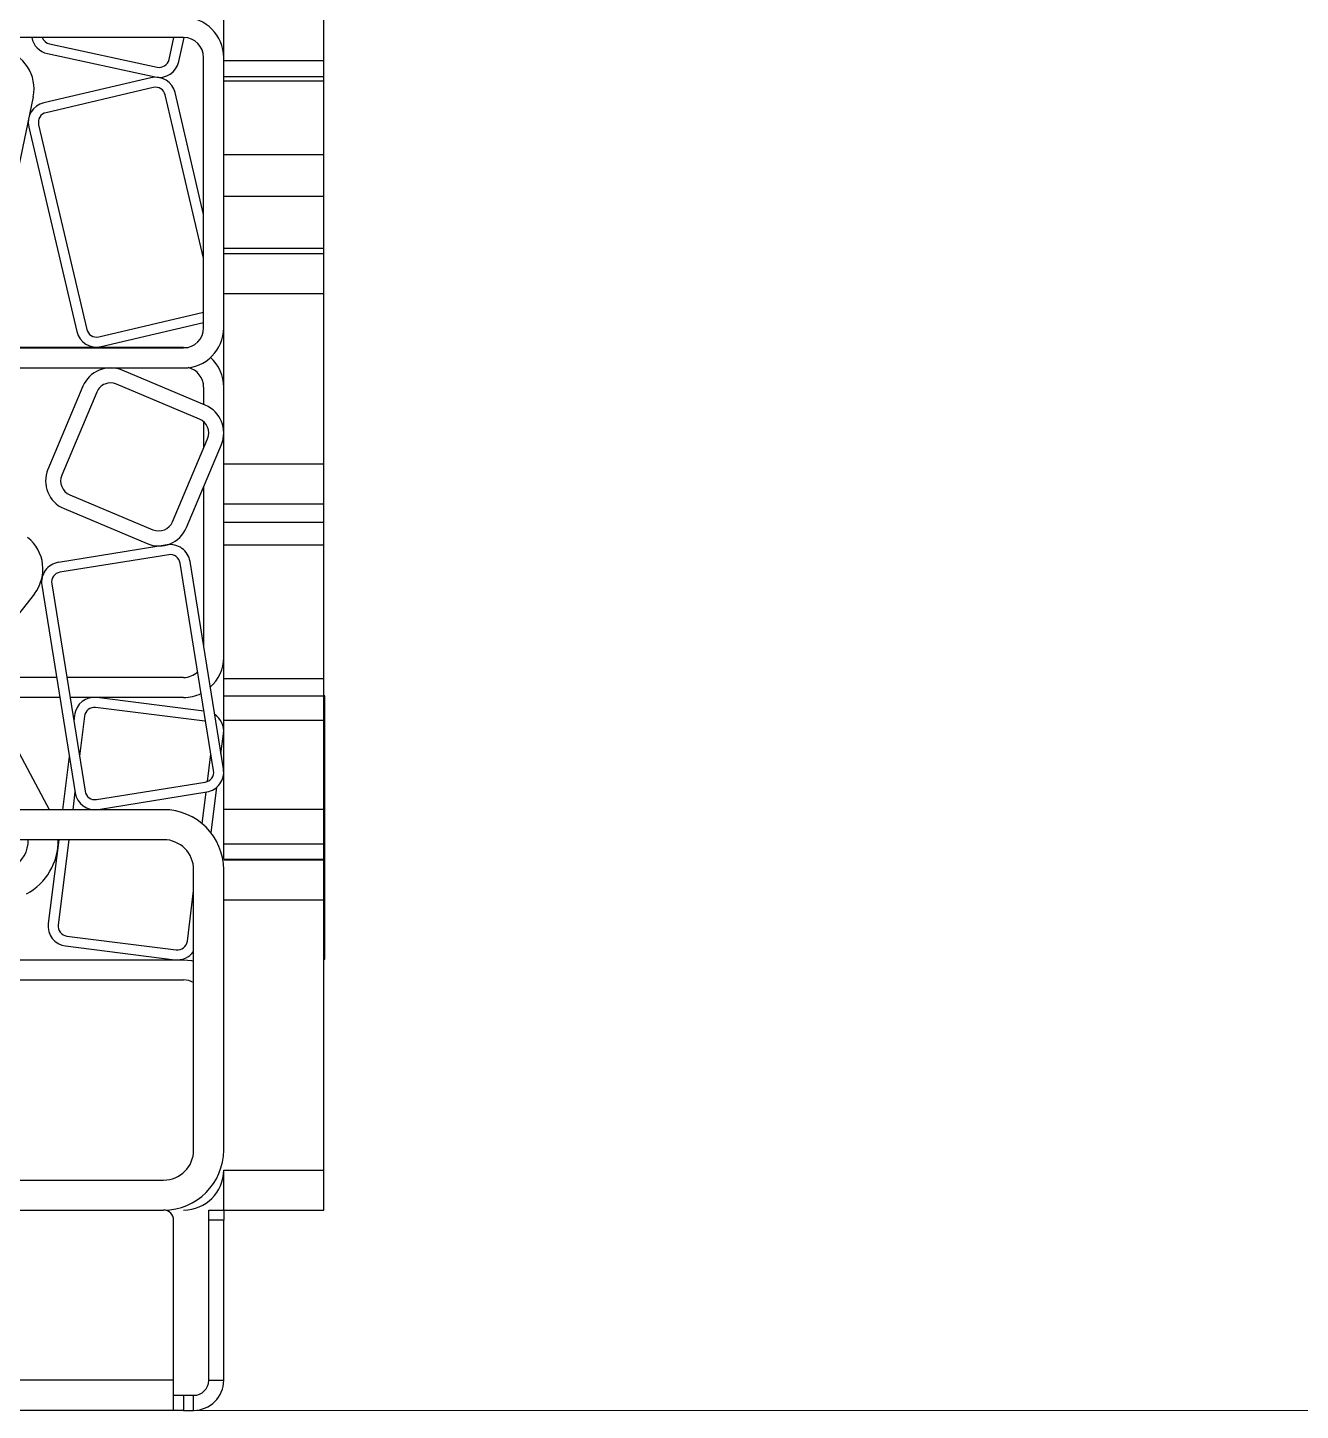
# Model space of a CAD drawing. Header units: millimetres. Extents: x 25115 to 31055, y 5999 to 10199.
# Drawn here: x 26540.2 to 26926.6, y 8713.1 to 9133 of the extents above; entities that cross this region are included whole.
import ezdxf

# ---------------------------------------------------------------- set-up
doc = ezdxf.new("R2010")
doc.units = ezdxf.units.MM
doc.header["$LTSCALE"] = 0.3
doc.layers.add('Visible', color=7, linetype='Continuous', lineweight=18)

msp = doc.modelspace()

# ---------------------------------------------------------------- linework, layer by layer
for p, q in [((26599.69, 9123.89), (26599.69, 9185.6)), ((26630.09, 9123.02), (26630.09, 9185.6)), ((26587.53, 9129.97), (26535.85, 9129.97)), ((26583.1, 9123.3), (26584.54, 9129.97)), ((26586.07, 9122.66), (26587.65, 9129.97)), ((26546.15, 9125.07), (26578.84, 9118)), ((26546.8, 9128.04), (26579.48, 9120.97)), ((26593.61, 9041.81), (26593.61, 9123.89)), ((26599.69, 9041.81), (26599.69, 9123.89)), ((26599.69, 9123.02), (26630.09, 9123.02)), ((26630.09, 9118.14), (26630.09, 9123.02)), ((26577.61, 9117.76), (26545.06, 9110.1)), ((26599.69, 9118.14), (26630.09, 9118.14)), ((26599.69, 9116.86), (26630.09, 9116.86)), ((26630.09, 9116.86), (26630.09, 9118.14)), ((26630.09, 9094.48), (26630.09, 9116.86)), ((26541.85, 9111.91), (26529.77, 9054.13)), ((26578.31, 9114.8), (26545.75, 9107.14)), ((26593.61, 9062.98), (26581.96, 9112.53)), ((26593.61, 9076.26), (26584.92, 9113.23)), ((26543.49, 9103.49), (26558.1, 9041.34)), ((26540.53, 9102.79), (26555.14, 9040.65)), ((26599.69, 9094.48), (26630.09, 9094.48)), ((26630.09, 9081.77), (26630.09, 9094.48)), ((26599.69, 9081.77), (26630.09, 9081.77)), ((26630.09, 9066.03), (26630.09, 9081.77)), ((26599.69, 9066.03), (26630.09, 9066.03)), ((26630.09, 9064.37), (26630.09, 9066.03)), ((26599.69, 9064.37), (26630.09, 9064.37)), ((26630.09, 9052.21), (26630.09, 9064.37)), ((26599.69, 9052.21), (26630.09, 9052.21)), ((26630.09, 9000.53), (26630.09, 9052.21)), ((26561.75, 9039.08), (26593.61, 9046.57)), ((26562.45, 9036.12), (26593.61, 9043.45)), ((26599.69, 9000.53), (26599.69, 9041.81)), ((26535.85, 9035.96), (26587.53, 9035.96)), ((26535.85, 9035.73), (26587.53, 9035.73)), ((26587.53, 9035.96), (26588.9, 9035.88)), ((26535.85, 9029.65), (26587.53, 9029.65)), ((26594.11, 9018.33), (26568.89, 9028.93)), ((26556.94, 9024.06), (26546.34, 8998.84)), ((26592.34, 9014.12), (26567.12, 9024.73)), ((26593.61, 9023.8), (26593.61, 9018.54)), ((26561.15, 9022.29), (26550.54, 8997.07)), ((26593.61, 9013.32), (26593.61, 9005.39)), ((26584.17, 8982.93), (26594.77, 9008.15)), ((26588.37, 8981.16), (26598.98, 9006.39)), ((26599.69, 9000.53), (26630.09, 9000.53)), ((26599.69, 8988.37), (26599.69, 9000.53)), ((26630.09, 8988.37), (26630.09, 9000.53)), ((26552.98, 8991.1), (26578.2, 8980.5)), ((26593.61, 8993.62), (26593.61, 8945.16)), ((26551.21, 8986.9), (26576.43, 8976.29)), ((26599.69, 8988.37), (26630.09, 8988.37)), ((26599.69, 8988.32), (26599.69, 8988.37)), ((26599.69, 8988.32), (26630.09, 8988.32)), ((26599.69, 8982.8), (26599.69, 8988.32)), ((26630.09, 8988.32), (26630.09, 8988.37)), ((26630.09, 8982.8), (26630.09, 8988.32)), ((26599.69, 8982.8), (26630.09, 8982.8)), ((26599.69, 8975.95), (26599.69, 8982.8)), ((26630.09, 8975.95), (26630.09, 8982.8)), ((26582.51, 8975.91), (26549.49, 8970.6)), ((26582.99, 8972.91), (26549.97, 8967.6)), ((26599.69, 8975.95), (26630.09, 8975.95)), ((26599.69, 8935.29), (26599.69, 8975.95)), ((26630.09, 8935.29), (26630.09, 8975.95)), ((26596.61, 8907.36), (26586.47, 8970.39)), ((26599.61, 8907.85), (26589.48, 8970.88)), ((26542.22, 8961.06), (26491.5, 8896.52)), ((26544.45, 8963.63), (26554.59, 8900.6)), ((26547.46, 8964.12), (26557.59, 8901.09)), ((26546.82, 8895.49), (26524.07, 8937.96)), ((26548.96, 8935.64), (26535.85, 8935.64)), ((26587.53, 8935.64), (26552.04, 8935.64)), ((26599.69, 8935.29), (26630.09, 8935.29)), ((26599.69, 8930.03), (26599.69, 8935.29)), ((26630.09, 8930.03), (26630.09, 8935.29)), ((26549.94, 8929.56), (26535.85, 8929.56)), ((26587.53, 8929.56), (26553.01, 8929.56)), ((26593.71, 8925.43), (26561.19, 8929.52)), ((26599.69, 8930.03), (26630.09, 8930.03)), ((26599.69, 8922.64), (26599.69, 8930.03)), ((26630.38, 8930.09), (26630.09, 8930.09)), ((26630.09, 8922.64), (26630.09, 8930.03)), ((26630.09, 8928.13), (26630.38, 8928.13)), ((26630.38, 8928.13), (26630.38, 8930.09)), ((26630.38, 8903.55), (26630.38, 8928.13)), ((26554.4, 8924.24), (26554.17, 8922.39)), ((26557.42, 8923.86), (26555.89, 8911.7)), ((26593.99, 8922.33), (26560.81, 8926.5)), ((26599.69, 8922.64), (26630.09, 8922.64)), ((26599.69, 8895.68), (26599.69, 8922.64)), ((26630.09, 8895.68), (26630.09, 8922.64)), ((26594.21, 8922.29), (26593.99, 8922.33)), ((26598.87, 8912.44), (26599.64, 8918.55)), ((26552.82, 8911.65), (26550.78, 8895.49)), ((26594.76, 8904.06), (26595.8, 8912.39)), ((26561.08, 8898.57), (26594.09, 8903.88)), ((26595.85, 8888.44), (26597.6, 8902.29)), ((26630.09, 8903.55), (26630.38, 8903.55)), ((26630.38, 8894.96), (26630.38, 8903.55)), ((26554.53, 8900.96), (26553.85, 8895.49)), ((26561.56, 8895.57), (26594.58, 8900.88)), ((26593.14, 8891.25), (26594.35, 8900.84)), ((26581.45, 8895.49), (26496.33, 8895.49)), ((26599.69, 8895.68), (26630.09, 8895.68)), ((26599.69, 8885.13), (26599.69, 8895.68)), ((26630.09, 8885.13), (26630.09, 8895.68)), ((26630.09, 8894.96), (26630.38, 8894.96)), ((26630.38, 8851.68), (26630.38, 8894.96)), ((26581.45, 8886.37), (26496.33, 8886.37)), ((26549.63, 8886.37), (26546.43, 8860.9)), ((26552.7, 8886.37), (26549.45, 8860.52)), ((26599.69, 8885.13), (26630.09, 8885.13)), ((26599.69, 8880.43), (26599.69, 8885.13)), ((26630.09, 8880.43), (26630.09, 8885.13)), ((26599.69, 8880.43), (26630.09, 8880.43)), ((26630.09, 8880.29), (26630.09, 8880.43)), ((26590.57, 8792.13), (26590.57, 8877.25)), ((26599.69, 8880.29), (26630.09, 8880.29)), ((26599.69, 8792.13), (26599.69, 8877.25)), ((26630.09, 8868.13), (26630.09, 8880.29)), ((26588.66, 8855.59), (26590.57, 8870.81)), ((26599.69, 8868.13), (26630.09, 8868.13)), ((26630.09, 8786.05), (26630.09, 8868.13)), ((26552.08, 8857.13), (26585.26, 8852.95)), ((26551.7, 8854.11), (26584.88, 8849.94)), ((26630.09, 8851.68), (26630.38, 8851.68)), ((26630.38, 8850.07), (26630.38, 8851.68)), ((26505.45, 8849.89), (26587.53, 8849.89)), ((26630.09, 8850.07), (26630.38, 8850.07)), ((26505.45, 8843.81), (26587.53, 8843.81)), ((26599.69, 8773.89), (26599.69, 8786.05)), ((26599.69, 8786.05), (26630.09, 8786.05)), ((26630.09, 8773.89), (26630.09, 8786.05)), ((26496.33, 8783.01), (26581.45, 8783.01)), ((26496.33, 8773.89), (26581.45, 8773.89)), ((26595.13, 8770.85), (26595.13, 8773.89)), ((26595.13, 8773.89), (26599.69, 8773.89)), ((26599.69, 8773.89), (26599.69, 8770.85)), ((26599.69, 8773.89), (26630.09, 8773.89)), ((26584.49, 8722.21), (26584.49, 8770.85)), ((26595.13, 8722.21), (26595.13, 8770.85)), ((26599.69, 8770.85), (26595.13, 8770.85)), ((26599.69, 8722.21), (26599.69, 8770.85)), ((26584.49, 8722.21), (26478.09, 8722.21)), ((26584.49, 8713.09), (26584.49, 8722.21)), ((26595.13, 8722.21), (26599.69, 8722.21)), ((26584.49, 8717.65), (26587.53, 8717.65)), ((26587.53, 8717.65), (26587.53, 8713.09)), ((26587.53, 8717.65), (26590.57, 8717.65)), ((26590.57, 8713.09), (26590.57, 8717.65)), ((26584.49, 8713.09), (26478.09, 8713.09)), ((26587.53, 8713.09), (26584.49, 8713.09)), ((26587.53, 8713.09), (26590.57, 8713.09))]:
    msp.add_line(p, q)
at = {"color": 7, "linetype": 'Continuous', "lineweight": 18, "true_color": 0xffffff}
msp.add_line((26584.49, 8713.09), (26478.09, 8713.09), dxfattribs=at)
at = {"flags": 128}
msp.add_lwpolyline([(26587.53, 8849.89), (26589.9, 8849.66), (26590.57, 8849.5)], dxfattribs=at)
for centre, radius, start, end in [((26587.53, 9123.89), 12.16, 0, 90), ((26547.44, 9131.01), 6.08, 189.8895, 257.8031), ((26547.44, 9131.01), 3.04, 200.0901, 257.8031), ((26587.53, 9123.89), 6.08, 0, 90), ((26529.95, 9114.4), 12.16, 348.1888, 78.1888), ((26580.12, 9123.95), 6.08, 257.8031, 347.8031), ((26580.12, 9123.95), 3.04, 257.8031, 347.8031), ((26579, 9111.84), 6.08, 13.2286, 103.2286), ((26579, 9111.84), 3.04, 13.2286, 103.2286), ((26546.45, 9104.19), 6.08, 103.2286, 193.2286), ((26546.45, 9104.19), 3.04, 103.2286, 193.2286), ((26561.06, 9042.04), 6.08, 193.2286, 283.2286), ((26561.06, 9042.04), 3.04, 193.2286, 283.2286), ((26587.53, 9041.81), 12.16, 270, 0), ((26587.53, 9041.81), 6.08, 270, 0), ((26587.53, 9023.8), 12.16, 0, 47.7677), ((26565.35, 9020.53), 9.12, 67.193, 157.193), ((26587.53, 9023.8), 6.08, 0, 77.0042), ((26565.35, 9020.53), 4.56, 67.193, 157.193), ((26590.57, 9009.92), 9.12, 337.193, 67.193), ((26590.57, 9009.92), 4.56, 337.193, 67.193), ((26554.74, 8995.31), 9.12, 157.193, 247.193), ((26554.74, 8995.31), 4.56, 157.193, 247.193), ((26579.97, 8984.7), 9.12, 247.193, 337.193), ((26579.97, 8984.7), 4.56, 247.193, 337.193), ((26532.65, 8968.57), 12.16, 321.8422, 51.8422), ((26583.47, 8969.91), 6.08, 9.138, 99.138), ((26583.47, 8969.91), 3.04, 9.138, 99.138), ((26550.46, 8964.6), 6.08, 99.138, 189.138), ((26550.46, 8964.6), 3.04, 99.138, 189.138), ((26587.53, 8941.72), 12.16, 311.7297, 0), ((26587.53, 8941.72), 6.08, 270, 314.3987), ((26587.53, 8941.72), 12.16, 270, 295.9151), ((26560.43, 8923.49), 6.08, 82.8275, 172.8275), ((26560.43, 8923.49), 3.04, 82.8275, 172.8275), ((26593.61, 8919.31), 6.08, 352.8275, 56.6583), ((26593.61, 8906.88), 3.04, 279.138, 9.138), ((26593.61, 8906.88), 6.08, 279.138, 9.138), ((26560.6, 8901.57), 6.08, 189.138, 279.138), ((26560.6, 8901.57), 3.04, 189.138, 279.138), ((26581.45, 8877.25), 18.24, 0, 90), ((26531.21, 8886.01), 9.12, 298.1779, 2.2384), ((26531.21, 8886.01), 18.24, 298.1779, 1.119), ((26581.45, 8877.25), 9.12, 0, 90), ((26552.46, 8860.14), 6.08, 172.8275, 262.8275), ((26552.46, 8860.14), 3.04, 172.8275, 262.8275), ((26585.64, 8855.97), 3.04, 262.8275, 352.8275), ((26585.64, 8855.97), 6.08, 262.8275, 324.194), ((26587.53, 8837.73), 6.08, 60, 90), ((26581.45, 8792.13), 18.24, 270, 0), ((26581.45, 8792.13), 9.12, 270, 0), ((26587.53, 8786.05), 12.16, 270, 0), ((26581.45, 8770.85), 3.04, 0, 90), ((26590.57, 8722.21), 9.12, 270, 0), ((26590.57, 8722.21), 4.56, 270, 0)]:
    msp.add_arc(centre, radius, start, end)
at = {"layer": 'Visible'}
msp.add_line((25773.15, 8713.09), (28212.06, 8713.09), dxfattribs=at)

doc.saveas('drawing.dxf')
